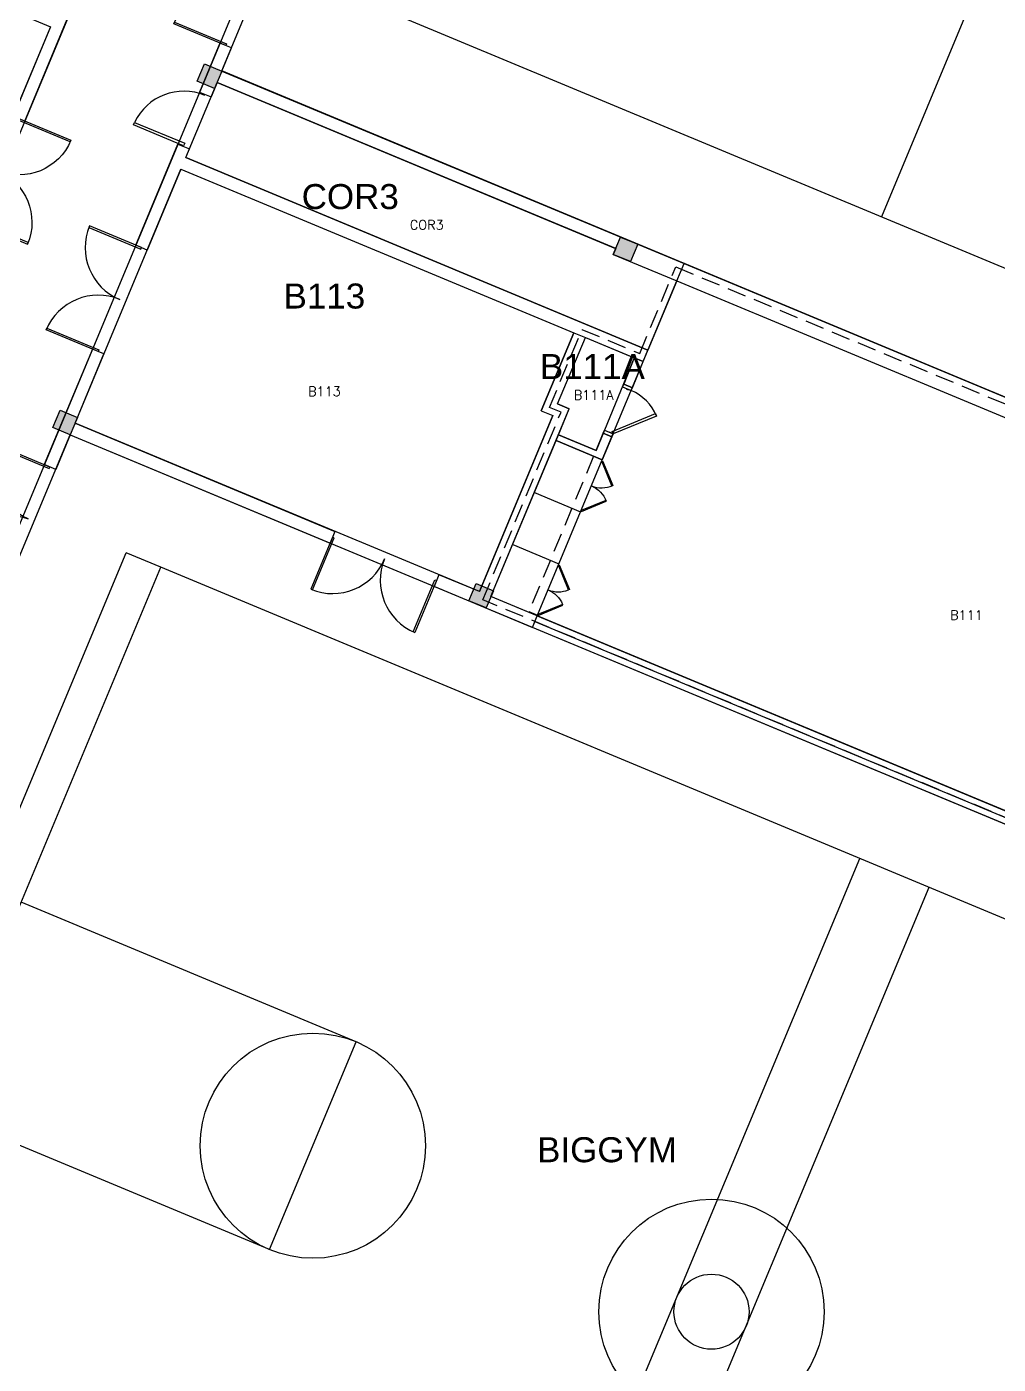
# Model space of a CAD drawing. Header units: inches. Extents: x -13030 to 12419, y -17984 to 4650.
# Drawn here: x 2606 to 3227, y -15828 to -14973 of the extents above; entities that cross this region are included whole.
import ezdxf
from ezdxf.enums import TextEntityAlignment as Align

# ---------------------------------------------------------------- set-up
doc = ezdxf.new("R2010")
doc.units = ezdxf.units.IN
doc.header["$LTSCALE"] = 48
doc.header["$MEASUREMENT"] = 0
doc.linetypes.add('HIDDEN', pattern=[0.375, 0.25, -0.125])
doc.layers.get('0').update_dxf_attribs({"linetype": 'CONTINUOUS'})
for name, color, linetype in [('A-COLS', 1, 'CONTINUOUS'), ('A-COLS-GRID', 41, 'CONTINUOUS'), ('A-DOOR', 30, 'CONTINUOUS'), ('A-FLOR', 41, 'CONTINUOUS'), ('A-FLOR-STRS', 30, 'CONTINUOUS'), ('A-WALLS', 1, 'CONTINUOUS'), ('CAFM_ID', 8, 'CONTINUOUS'), ('CAFM_OLD', 7, 'HIDDEN'), ('CAFM_SPACE', 5, 'CONTINUOUS'), ('CAFM_Space_Label', 7, 'CONTINUOUS')]:
    doc.layers.add(name, color=color, linetype=linetype)
doc.styles.add('CAFM-TXT', font='txt.shx', dxfattribs={"height": 6})

# ---------------------------------------------------------------- blocks, each defined once
blk = doc.blocks.new('DR-DOUB')
for p, q in [((0, 0.5), (0.015625, 0.5)), ((0, 0), (0, 0.5)), ((0.015625, 0.5), (0.015625, 0)), ((1, 0.5), (0.984375, 0.5)), ((0.984375, 0.5), (0.984375, 0)), ((1, 0), (1, 0.5)), ((0.015625, 0), (0, 0)), ((0.984375, 0), (1, 0))]:
    blk.add_line(p, q)
for centre, start, end in [((0, 0), 0, 90), ((1, 0), 90, 180)]:
    blk.add_arc(centre, 0.5, start, end)
blk = doc.blocks.new('DR-S90')
for p, q in [((0.015, 0.005), (0.015, 0.97)), ((0.015, 0.97), (0.062, 0.97)), ((0.062, 0.97), (0.062, 0.005)), ((0.062, 0.005), (0.015, 0.005))]:
    blk.add_line(p, q)
blk.add_arc((0.015, 0), 0.97, 360, 87.217)

msp = doc.modelspace()

# ---------------------------------------------------------------- linework, layer by layer
at = {"layer": 'A-COLS'}
for points in [[(2719.69, -14996.37), (2730.77, -15000.99), (2726.15, -15012.07), (2715.07, -15007.45)], [(2985.53, -15107.14), (2996.61, -15111.76), (2992, -15122.84), (2980.92, -15118.22)], [(2627.38, -15217.91), (2638.46, -15222.53), (2633.84, -15233.6), (2622.76, -15228.99)], [(2893.23, -15328.68), (2904.3, -15333.3), (2899.69, -15344.37), (2888.61, -15339.76)]]:
    msp.add_lwpolyline(points, close=True, dxfattribs=at)
at = {"layer": 'A-COLS-GRID'}
for points in [[(2719.69, -14996.37), (2730.77, -15000.99), (2715.07, -15007.45), (2726.15, -15012.07)], [(2985.53, -15107.14), (2996.61, -15111.76), (2980.92, -15118.22), (2992, -15122.84)], [(2627.38, -15217.91), (2638.46, -15222.53), (2622.76, -15228.99), (2633.84, -15233.6)], [(2893.23, -15328.68), (2904.3, -15333.3), (2888.61, -15339.76), (2899.69, -15344.37)]]:
    msp.add_solid(points, dxfattribs=at)
at = {"layer": 'A-DOOR'}
for points in [[(2987.62, -15201.19), (2986.85, -15203.03), (2992.39, -15205.34), (2993.16, -15203.5)], [(2989.66, -15204.63), (2989.81, -15204.27), (2990.77, -15204.67), (2990.62, -15205.03)], [(2980.85, -15233.04), (2980.14, -15231.44), (3007.87, -15220.02), (3008.58, -15221.62)], [(2974.55, -15232.58), (2975.31, -15230.73), (2980.85, -15233.04), (2980.08, -15234.88)], [(2974.11, -15250.25), (2980.62, -15266.05), (2980.02, -15266.23), (2973.56, -15250.54)], [(2960.64, -15282.6), (2976.44, -15276.09), (2976.15, -15275.54), (2960.45, -15282)], [(2945.83, -15317.08), (2946.39, -15316.79), (2952.9, -15332.6), (2952.3, -15332.78)], [(2932.72, -15348.54), (2932.91, -15349.14), (2948.77, -15342.61), (2948.47, -15342.06)]]:
    msp.add_lwpolyline(points, close=True, dxfattribs=at)
for points in [[(3008.58, -15221.62, 0.194702), (2992.39, -15205.34, -5.565365)], [(2967.01, -15266.27, 0.200082), (2980.62, -15266.05, -5.652456)], [(2967.01, -15266.27, -0.200082), (2976.44, -15276.09, 5.652456)], [(2939.28, -15332.81, 0.187857), (2952.3, -15332.78, -0.435498)], [(2939.28, -15332.81, -0.199846), (2948.47, -15342.06, 0.435498)]]:
    msp.add_lwpolyline(points, format="xyb", dxfattribs=at)
for points in [[(2978.27, -15231.96), (2978.4, -15231.66), (2979.36, -15232.06)], [(2979.36, -15232.06), (2979.23, -15232.36)]]:
    msp.add_lwpolyline(points, dxfattribs=at)
at = {"layer": 'A-FLOR'}
for p, q in [((3384.61, -14536.76), (3152.3, -15094.3)), ((3507.69, -15242.38), (2796.92, -14946.22)), ((2334.15, -16114.06), (2669.53, -15309.14)), ((2691.69, -15318.37), (2669.53, -15309.14)), ((2457.84, -15879.6), (2691.69, -15318.37)), ((3629.53, -15709.14), (2691.69, -15318.37)), ((2803.07, -16309.45), (3138.46, -15504.53)), ((2847.38, -16327.91), (3182.76, -15522.99)), ((2816.61, -15621.76), (2602.46, -15532.53)), ((2761.22, -15754.68), (2816.61, -15621.76)), ((2761.22, -15754.68), (2547.07, -15665.45))]:
    msp.add_line(p, q, dxfattribs=at)
for centre, radius in [((2788.92, -15688.22), 72), ((3043.69, -15794.37), 72), ((3043.69, -15794.37), 24)]:
    msp.add_circle(centre, radius, dxfattribs=at)
at = {"layer": 'A-FLOR-STRS'}
msp.add_line((2930.76, -15352.99), (3421.84, -15557.61), dxfattribs=at)
at = {"layer": 'A-WALLS'}
for p, q in [((2604.76, -15032.99), (2851.69, -14440.37)), ((2621.23, -14972.68), (2597.38, -15029.91)), ((2729.53, -14983.14), (2716.46, -15014.53)), ((2736.92, -14986.22), (2729.53, -14983.14)), ((2730.77, -15000.99), (2736.92, -14986.22)), ((2730.77, -15000.99), (3026.15, -15124.07)), ((2727.69, -15008.37), (2723.84, -15017.6)), ((2982.46, -15114.53), (2727.69, -15008.37)), ((2716.46, -15014.53), (2723.84, -15017.6)), ((2675.69, -15112.37), (2702.61, -15047.76)), ((2702.61, -15047.76), (2710, -15050.83)), ((2707.69, -15056.37), (2710, -15050.83)), ((2707.69, -15056.37), (3003.07, -15179.45)), ((2704.61, -15063.76), (2683.07, -15115.45)), ((2704.61, -15063.76), (2955.69, -15168.37)), ((2683.07, -15115.45), (2675.69, -15112.37)), ((2982.46, -15114.53), (2980.92, -15118.22)), ((2980.92, -15118.22), (3021.53, -15135.14)), ((3021.53, -15135.14), (3026.15, -15124.07)), ((2934.92, -15218.22), (2955.69, -15168.37)), ((2945.38, -15213.91), (2963.07, -15171.45)), ((2963.07, -15171.45), (3000, -15186.84)), ((2648, -15178.83), (2617.23, -15252.68)), ((2655.38, -15181.91), (2648, -15178.83)), ((3000, -15186.84), (3003.07, -15179.45)), ((2636.92, -15226.22), (2655.38, -15181.91)), ((2945.38, -15213.91), (2952.76, -15216.99)), ((2895.38, -15333.91), (2942.3, -15221.3)), ((2902.76, -15336.99), (2952.76, -15216.99)), ((2934.92, -15218.22), (2942.3, -15221.3)), ((2636.92, -15226.22), (2803.07, -15295.45)), ((2633.84, -15233.6), (2624.61, -15255.76)), ((2633.84, -15233.6), (2800, -15302.84)), ((2624.61, -15255.76), (2617.23, -15252.68)), ((2803.07, -15295.45), (2800, -15302.84)), ((2869.53, -15323.14), (2866.46, -15330.53)), ((2895.38, -15333.91), (2869.53, -15323.14)), ((2929.19, -15356.78), (2866.46, -15330.53)), ((2932.3, -15349.3), (2902.76, -15336.99))]:
    msp.add_line(p, q, dxfattribs=at)
for points in [[(3026.24, -15124.1), (3517.23, -15328.68)], [(3021.63, -15135.18), (3512.61, -15339.76)], [(2955.77, -15168.42), (2963.07, -15171.46)], [(2944.4, -15237.35), (2973.93, -15249.65)], [(2932.57, -15348.91), (2973.93, -15249.65)], [(2930.55, -15270.58), (2960.08, -15282.89)], [(2916.7, -15303.81), (2946.23, -15316.12)]]:
    msp.add_lwpolyline(points, dxfattribs=at)
for points in [[(2994.26, -15184.45), (2987.62, -15201.19), (2993.16, -15203.5), (3000, -15186.84)], [(2945.93, -15233.65), (2969.93, -15243.65), (2974.55, -15232.58), (2980.08, -15234.88), (2973.93, -15249.65), (2944.4, -15237.35)], [(2932.36, -15349.43), (3377.76, -15535.02), (3374.68, -15542.4), (2929.28, -15356.82)]]:
    msp.add_lwpolyline(points, close=True, dxfattribs=at)
at = {"layer": 'A-WALLS', "linetype": 'HIDDEN'}
msp.add_lwpolyline([(2968.39, -15247.35), (2927.04, -15346.6), (2932.58, -15348.91)], dxfattribs=at)
at = {"layer": 'CAFM_OLD'}
for p, q in [((2997.84, -15181.6), (3020.92, -15126.22)), ((3020.92, -15126.22), (3515.69, -15332.38)), ((2940.15, -15216.07), (2960.92, -15166.22)), ((2960.92, -15166.22), (2997.84, -15181.6)), ((2897.53, -15339.14), (2947.53, -15219.14)), ((2947.53, -15219.14), (2940.15, -15216.07)), ((3421.84, -15557.61), (2897.53, -15339.14))]:
    msp.add_line(p, q, dxfattribs=at)
at = {"layer": 'CAFM_SPACE'}
msp.add_lwpolyline([(1730.7, -16463.79), (1721.49, -16318.04, 0.263444), (2124.15, -16069.9), (2165.07, -15989.45), (2199.69, -15906.37), (2188.61, -15901.76), (2491.69, -15174.37), (2537.84, -15193.6), (2577.07, -15099.45), (2927.07, -14259.45), (3015.69, -14296.37), (2323.38, -15957.91), (2314.15, -15954.06), (2208.76, -16206.99), (2209.44, -16207.27, -0.228203), (1730.7, -16463.79)], format="xyb", close=True, dxfattribs=at)
for points in [[(3021.54, -14303.14), (3808, -14630.86), (3517.23, -15328.68), (2730.76, -15000.96)], [(2471.69, -14910.37), (2621.23, -14972.68), (2567.38, -15101.91), (2460.3, -15057.3), (2481.84, -15005.6), (2526.15, -15024.07), (2529.23, -15016.68), (2442.46, -14980.53), (2471.69, -14910.37)], [(3021.63, -15135.18), (3003.07, -15179.45), (2707.69, -15056.37), (2727.69, -15008.37), (2982.45, -15114.53), (2980.92, -15118.22), (3021.53, -15135.14)], [(2704.61, -15063.76), (2955.69, -15168.37), (2934.92, -15218.22), (2942.3, -15221.3), (2895.38, -15333.91), (2636.92, -15226.22), (2704.61, -15063.76)], [(3021.63, -15135.18), (3512.61, -15339.76), (3423.47, -15554.07), (2902.76, -15336.99), (2944.4, -15237.35), (2973.93, -15249.65), (3021.53, -15135.14)], [(2963.07, -15171.46), (2994.26, -15184.45), (2969.93, -15243.65), (2945.93, -15233.65), (2952.76, -15216.99), (2945.38, -15213.91), (2963.07, -15171.45)], [(2633.84, -15233.6), (3420.43, -15561.35), (3730.46, -15690.53), (3328.91, -16654.22), (2401.13, -16267.64), (2309.84, -16229.6), (2232.3, -16197.3), (2633.84, -15233.6)]]:
    msp.add_lwpolyline(points, close=True, dxfattribs=at)

# ---------------------------------------------------------------- block references
at = {"layer": 'A-DOOR'}
for name, p, xscale, yscale, rotation in [('DR-DOUB', (2733.23, -14984.68), 72, 72, 67.38000000000002), ('DR-S90', (2706.3, -15049.3), 36, 36, 67.37999999999998), ('DR-DOUB', (2573.38, -15097.91), 72, -72, 67.38000000000049), ('DR-DOUB', (2651.69, -15180.37), 72, 72, 67.38000000000034), ('DR-DOUB', (2620.92, -15254.22), -72, 72, 67.3800000000001), ('DR-DOUB', (2868, -15326.84), 72, 72, 157.3800000000003)]:
    msp.add_blockref(name, p, dxfattribs=dict(at, xscale=xscale, yscale=yscale, rotation=rotation))

# ---------------------------------------------------------------- texts
at = {"layer": 'CAFM_ID', "style": 'CAFM-TXT'}
for s, p in [('COR3', (2861.69, -15102.37)), ('B113', (2796.3, -15208.84)), ('B111A', (2968.41, -15211.18)), ('B111', (3206.61, -15351.91))]:
    msp.add_text(s, height=6, dxfattribs=at).set_placement(p, align=Align.CENTER)
at = {"layer": 'CAFM_Space_Label', "color": 7, "char_height": 0.2, "attachment_point": 5}
for s, insert in [('{\\fSansSerif;\\H16;COR3}', (2812.82, -15081.4)), ('{\\fSansSerif;\\H16;B113}', (2796.3, -15144.99)), ('{\\fSansSerif;\\H16;B111A}', (2967.57, -15189.94)), ('{\\fSansSerif;\\H16;BIGGYM}', (2976.93, -15690.92))]:
    msp.add_mtext(s, dxfattribs=dict(at, insert=insert))

doc.saveas('drawing.dxf')
